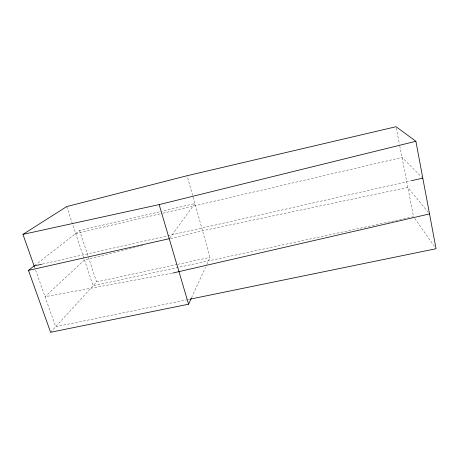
<?xml version="1.0" encoding="UTF-8"?>
<svg xmlns="http://www.w3.org/2000/svg" width="459" height="459" viewBox="0 0 459 459"><rect width="100%" height="100%" fill="white"/><g stroke="black" fill="none" stroke-linecap="round" stroke-linejoin="round"><path stroke-width="0.34" stroke-dasharray="2.29 1.72" d="M191.558 297.69L205.552 267.109M206.739 264.51L210.015 257.35L187.077 175.728M169.652 238.135L194.891 203.538L162.239 211.174M50.599 332.282L96.579 281.906L177.105 264.476M34.7 265.514L79.573 230.516L161.545 211.335M142.806 245.508L84.467 259.937L45.045 296.721L172.022 273.197M170.587 238.64L202.534 230.739L407.827 187.415L429.067 213.383M75.678 233.551L162.142 213.383M162.842 213.217L402.004 157.431L421.787 177.117M42.526 264.057L411.62 180.657M177.805 264.327L210.015 257.35M187.616 299.67L55.682 326.716L34.62 267.299M188.316 299.526L189.722 299.239M414.747 218.45L434.409 246.408M66.704 206.584L93.062 285.762L413.519 216.7L399.559 144.855M79.573 230.516L96.579 281.906M396.306 128.113L399.428 144.16"/><path stroke-width="0.69" d="M34.649 265.554L28.469 270.374L50.599 332.282L188.58 304.197L191.26 298.339M34.356 266.559L22.95 234.383L66.704 206.584L187.077 175.728L396.037 126.718L415.888 141.269L436.05 248.738L190.422 299.096M22.95 234.383L159.147 204.599L415.888 141.269M429.521 213.934L172.722 273.065M34.138 265.95L41.832 264.212M411.62 180.657L422.802 178.126M28.469 270.374L169.228 238.709M159.147 204.599L188.58 304.197"/></g></svg>
